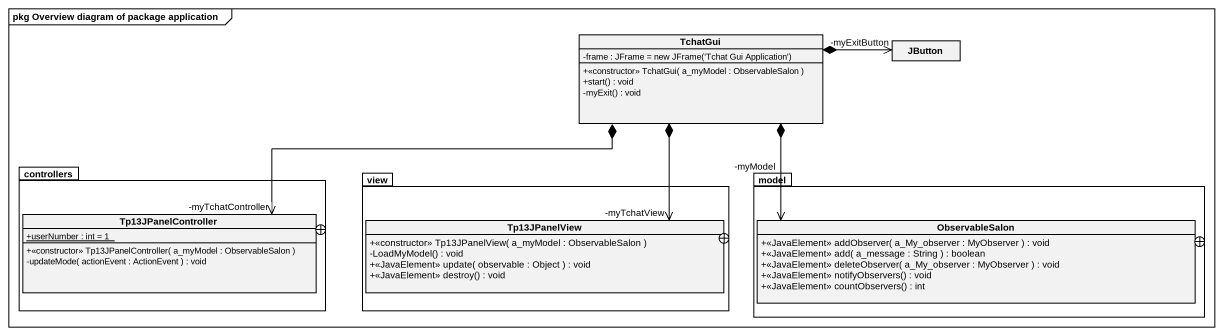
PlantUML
@startuml
mainframe pkg Overview diagram of package application
hide circle
hide empty members
skinparam classAttributeIconSize 0
class TchatGui {
  {field} -frame : JFrame = new JFrame('Tchat Gui Application')
  +<<constructor>> TchatGui( a_myModel : ObservableSalon )
  +start() : void
  -myExit() : void
}
class JButton
package controllers {
  class Tp13JPanelController {
    {static} +userNumber : int = 1
    +<<constructor>> Tp13JPanelController( a_myModel : ObservableSalon )
    -updateMode( actionEvent : ActionEvent ) : void
  }
}
package view {
  class Tp13JPanelView {
    +<<constructor>> Tp13JPanelView( a_myModel : ObservableSalon )
    -LoadMyModel() : void
    +<<JavaElement>> update( observable : Object ) : void
    +<<JavaElement>> destroy() : void
  }
}
package model {
  class ObservableSalon {
    +<<JavaElement>> addObserver( a_My_observer : MyObserver ) : void
    +<<JavaElement>> add( a_message : String ) : boolean
    +<<JavaElement>> deleteObserver( a_My_observer : MyObserver ) : void
    +<<JavaElement>> notifyObservers() : void
    +<<JavaElement>> countObservers() : int
  }
}
JButton "-myExitButton" <-left-* TchatGui
Tp13JPanelController "-myTchatController" <-right-* TchatGui
Tp13JPanelController -up-+ controllers
Tp13JPanelView "-myTchatView" <-up-* TchatGui
Tp13JPanelView -up-+ view
ObservableSalon "-myModel" <-up-* TchatGui
ObservableSalon -up-+ model
@enduml
